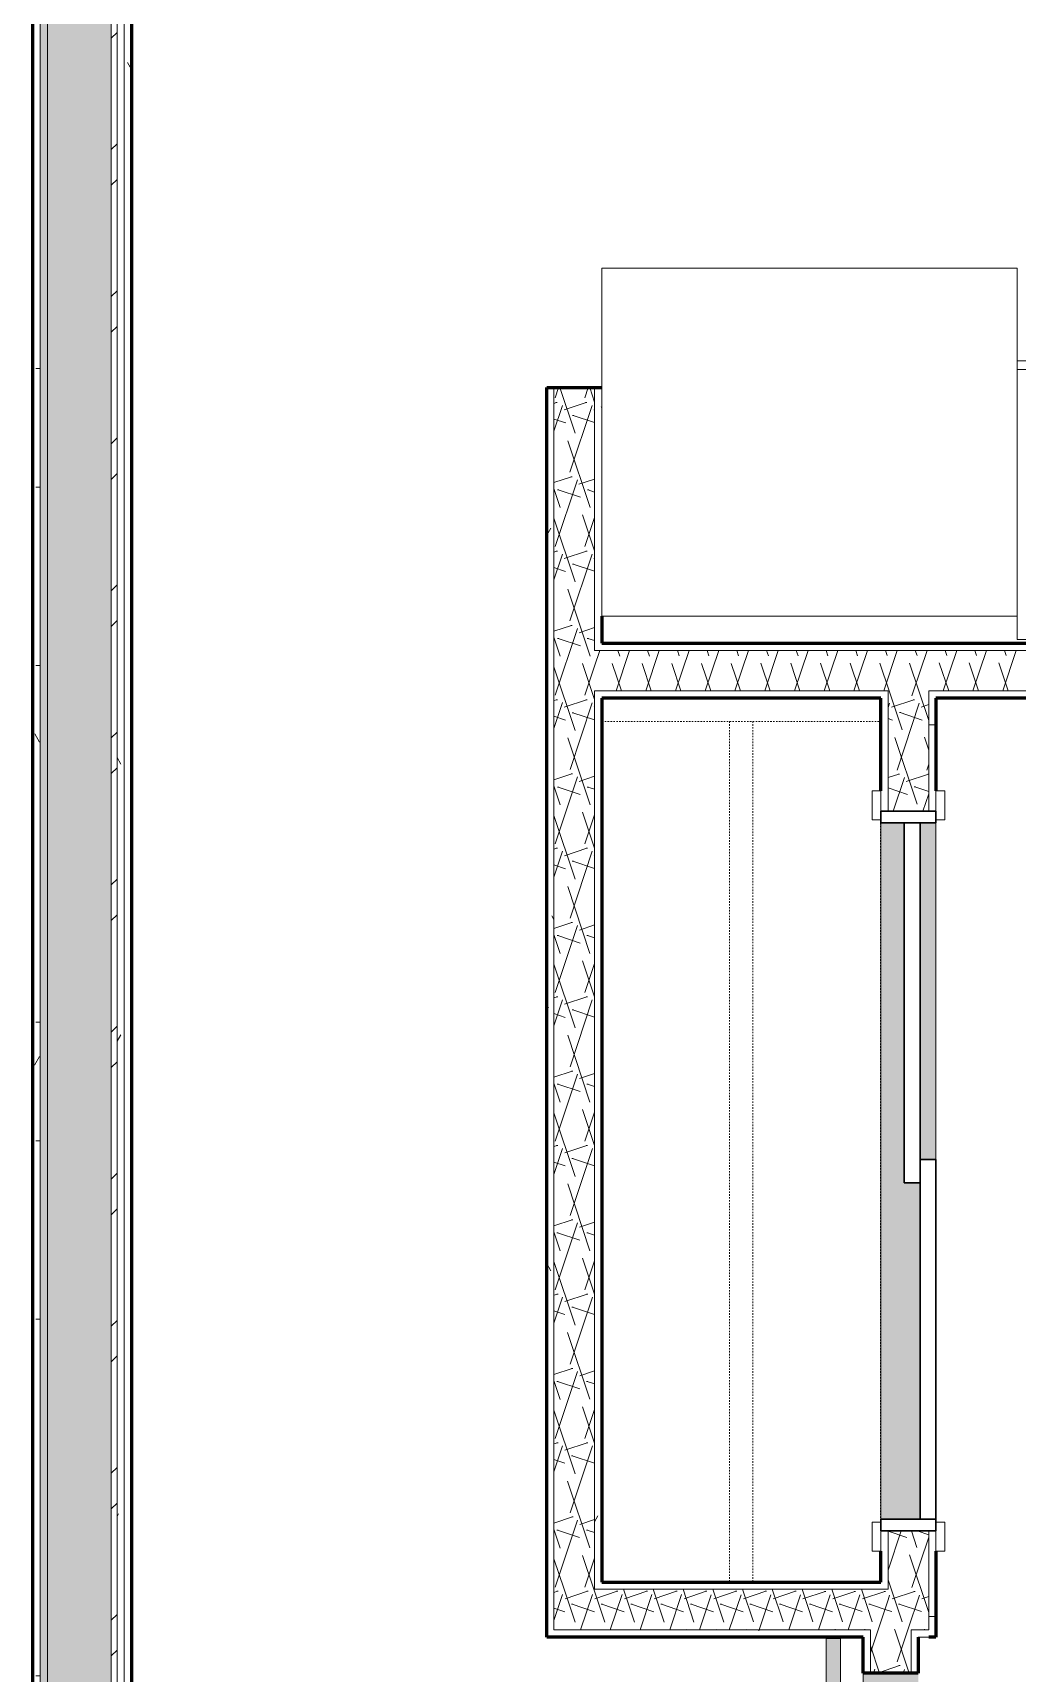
# Model space of a CAD drawing. Header units: inches. Extents: x -4169 to -1846, y 9706 to 12377.
# Drawn here: x -2719 to -2634.2, y 10562.8 to 10704.1 of the extents above; entities that cross this region are included whole.
import ezdxf

# ---------------------------------------------------------------- set-up
doc = ezdxf.new("R2010")
doc.units = ezdxf.units.IN
doc.header["$MEASUREMENT"] = 0
doc.linetypes.add('Dash', pattern=[0.25, 0.125, -0.125])
for name, color, linetype, lineweight in [('0-1', 7, 'Continuous', 5), ('0-2', 50, 'Continuous', 18), ('A-DOOR-1', 250, 'Continuous', 9), ('A-DOOR-2', 90, 'Continuous', 30), ('A-DOOR-3', 135, 'Continuous', 18), ('A-DOOR-4', 50, 'Continuous', 18), ('A-DOOR-5', 10, 'Continuous', 60), ('A-DOOR-FRAM-1', 90, 'Continuous', 30), ('A-WALL', 113, 'Continuous', 18), ('A-WALL-1', 8, 'Continuous', 5), ('A-WALL-4', 10, 'Continuous', 60), ('A-WALL-5', 50, 'Continuous', 18), ('A-WALL-PATT-1', 250, 'Continuous', 9), ('A-WALL-PATT-2', 253, 'Continuous', 9), ('A-WALL-PATT-4', 111, 'Continuous', 9), ('I-WALL-2', 2, 'Continuous', 5), ('I-WALL-3', 2, 'Continuous', 60), ('Q-CASE-3', 250, 'Continuous', 9), ('Q-CASE-5', 254, 'Continuous', 9), ('Q-CASE-HDLN-1', 250, 'Dash', 9), ('Q-SPCQ-1', 250, 'Continuous', 9)]:
    doc.layers.add(name, color=color, linetype=linetype, lineweight=lineweight)
pattern_1 = [(0, (0, 0), (20.48, 5.12), [0.845, -14.515, 0.845, -14.515, -81.92]), (0, (0, 0), (20.48, 5.12), [-30.72, 0.845, -29.875, 0.845, -14.515, -35.84]), (0, (0, 0), (20.48, 5.12), [-76.8, 0.845, -9.395, 0.845, -24.755]), (120, (7.68, 2.56), (-14.67405006737632, 15.1762002695053), [0.8449999999999999, -14.515, 0.8449999999999999, -14.515, -81.91999999999999]), (120, (7.68, 2.56), (-14.67405006737632, 15.1762002695053), [-30.72, 0.8449999999999999, -29.875, 0.8449999999999999, -14.515, -35.84]), (120, (7.68, 2.56), (-14.67405006737632, 15.1762002695053), [-76.79999999999998, 0.8449999999999999, -9.394999999999998, 0.8449999999999999, -24.755]), (240, (10.24, 12.8), (-5.805949932623669, -20.2962002695053), [0.845, -14.515, 0.845, -14.515, -81.92]), (240, (10.24, 12.8), (-5.805949932623669, -20.2962002695053), [-30.72, 0.845, -29.875, 0.845, -14.515, -35.84]), (240, (10.24, 12.8), (-5.805949932623669, -20.2962002695053), [-76.8, 0.845, -9.395, 0.845, -24.755])]
pattern_2 = [(161.57, (0.32, 0.32), (-2.560496184573631, -0.0005373861552858683), [0, -18.214, 2.022, 0]), (18.43, (-0.32, 0.32), (-2.560496184573631, 0.0005373861552860904), [0, -18.214, 2.022, 0]), (108.43, (0.32, 0.32), (1.279220909290681, -6.400876726295667), [6.069999999999999, -14.166]), (71.57, (-0.32, 0.32), (1.279220909290681, 6.400876726295667), [6.07, -14.166])]

# ---------------------------------------------------------------- blocks, each defined once
blk = doc.blocks.new('SLIDING - FLUSH - 5-0 x 6-8-2636084-ENLARGED RCP - 2ND FLOOR PLAN')
at = {"layer": 'A-DOOR-1'}
for p, q in [((-32.75000000000009, 3.250000000038136), (-30.25000000000009, 3.250000000038136)), ((-32.75000000000009, 2.500000000038504), (-32.75000000000009, 3.250000000038136)), ((-30.25000000000009, 3.250000000038136), (-30.25000000000009, 2.500000000038504)), ((30.24999999999991, 3.250000000038136), (32.74999999999989, 3.250000000038136)), ((30.24999999999991, 2.500000000038504), (30.24999999999991, 3.250000000038136)), ((32.74999999999989, 3.250000000038136), (32.74999999999989, 2.500000000038504)), ((-30.25000000000009, 2.500000000038504), (-32.75000000000009, 2.500000000038504)), ((32.74999999999989, 2.500000000038504), (30.24999999999991, 2.500000000038504)), ((-32.75000000000011, -2.250000000000026), (-30.25000000000012, -2.250000000000026)), ((-32.75000000000011, -3.000000000000026), (-32.75000000000011, -2.250000000000026)), ((-30.25000000000012, -2.250000000000026), (-30.25000000000012, -3.000000000000026)), ((30.24999999999989, -2.250000000000026), (32.74999999999988, -2.250000000000026)), ((30.24999999999989, -3.000000000000026), (30.24999999999989, -2.250000000000026)), ((32.74999999999988, -2.250000000000026), (32.74999999999988, -3.000000000000026)), ((-30.25000000000012, -3.000000000000026), (-32.75000000000011, -3.000000000000026)), ((32.74999999999988, -3.000000000000026), (30.24999999999989, -3.000000000000026))]:
    blk.add_line(p, q, dxfattribs=at)
at = {"layer": 'A-DOOR-2'}
for p, q in [((-1.000000000000097, 0.5000000000000034), (29.99999999999988, 0.5000000000000034)), ((-1.000000000000092, -0.8750000000000295), (-1.000000000000092, 0.5000000000000034)), ((29.99999999999988, 0.5000000000000034), (29.99999999999988, -0.8750000000000295)), ((-30.00000000000012, -0.8750000000000295), (0.9999999999999057, -0.8750000000000295)), ((-30.00000000000012, -2.250000000000026), (-30.00000000000012, -0.8750000000000295)), ((29.99999999999989, -0.8750000000000295), (-1.000000000000092, -0.8750000000000295)), ((0.9999999999999057, -0.8750000000000295), (0.9999999999999057, -2.250000000000026)), ((0.9999999999999057, -2.250000000000026), (-30.00000000000012, -2.250000000000026))]:
    blk.add_line(p, q, dxfattribs=at)
at = {"layer": 'A-DOOR-FRAM-1'}
for p, q in [((-31.0000000000001, 2.500000000038503), (-30.00000000000011, 2.500000000038503)), ((-31.0000000000001, -2.250000000000026), (-31.0000000000001, 2.500000000038503)), ((-30.00000000000011, 2.500000000038503), (-30.00000000000011, -2.250000000000026)), ((29.99999999999992, 2.500000000000038), (30.9999999999999, 2.500000000000038)), ((29.99999999999992, -2.249999999999949), (29.99999999999992, 2.500000000000038)), ((30.9999999999999, 2.500000000000038), (30.9999999999999, -2.249999999999949)), ((-30.00000000000011, -2.250000000000026), (-31.0000000000001, -2.250000000000026)), ((30.9999999999999, -2.249999999999949), (29.99999999999992, -2.249999999999949))]:
    blk.add_line(p, q, dxfattribs=at)
blk = doc.blocks.new('Refrigerator_-_Side-by-Side_6047 - 36_ X 30_-345559-ENLARGED RCP - 2ND FLOOR PLAN')
at = {"layer": 'Q-SPCQ-1'}
for p, q in [((17.87499999999981, 14.42220360188391), (-17.87500000000018, 14.42220360188391)), ((-17.87500000000018, 14.42220360188391), (-17.87500000000018, -15.57779639811609)), ((17.8749999999998, -15.57779639811608), (17.8749999999998, 14.42220360188391)), ((-17.87500000000018, -15.57779639811608), (17.87499999999981, -15.57779639811608))]:
    blk.add_line(p, q, dxfattribs=at)
blk = doc.blocks.new('BARN - FLUSH - 3-0 x 7-0 BARN DOOR-2638557-ENLARGED RCP - 2ND FLOOR PLAN')
at = {"layer": 'A-DOOR-3'}
for points in [[(-58.50000000001329, 5.822925211095614), (-58.50000000001346, 5.999999999996439), (-60.00000000001346, 5.999999999996439), (-60.00000000001329, 5.674402730991367), (-58.50000000001329, 5.674402730991367)], [(-21.00000000001313, 5.822925211097295), (-57.00000000001329, 5.822925211096101), (-57.00000000001329, 4.072925211094965), (-21.00000000001313, 4.072925211096159)], [(-22.23397552621844, 5.99999999999661), (-23.73397552621844, 5.99999999999661), (-23.73397552621827, 5.822925211096979), (-22.23397552621827, 5.822925211096979)]]:
    blk.add_hatch(color=256, dxfattribs=at).paths.add_polyline_path(points, flags=0)
h = blk.add_hatch(color=256, dxfattribs=at)
h.paths.add_polyline_path([(20.99999999998687, 5.572925211097203), (-21.00000000001296, 5.551628852526353), (-21.00000000001296, 4.947925211092658), (20.99999999998687, 4.947925211094192), (20.99999999998687, 5.551628852527887)], flags=0)
h.paths.add_polyline_path([(-57.00000000001312, 5.572925211094474), (-60.00000000001329, 5.551628852524988), (-60.00000000001329, 4.947925211091293), (-57.00000000001312, 4.947925211091464), (-57.00000000001312, 5.57213645707323)], flags=0)
h = blk.add_hatch(color=256, dxfattribs=at)
h.paths.add_polyline_path([(20.99999999998687, 4.322925211094077), (20.99999999998687, 4.947925211094192), (-21.00000000001296, 4.947925211092658), (-21.00000000001296, 4.322925211092542), (17.92007039662633, 4.322925211094077)], flags=0)
h.paths.add_polyline_path([(-57.00000000001312, 4.786163307905403), (-57.00000000001312, 4.947925211091464), (-60.00000000001329, 4.947925211091293), (-60.00000000001329, 4.322925211091178), (-57.00000000001312, 4.344221569660665), (-57.00000000001312, 4.78058041543081)], flags=0)
at = {"layer": 'A-DOOR-4'}
for p, q in [((-57.00000000000021, 4.072925211099277), (-57.00000000000021, 5.822925211099275)), ((-57.00000000000021, 5.822925211099275), (-21.00000000000021, 5.822925211099275)), ((-21.00000000000021, 5.822925211099275), (-21.00000000000021, 4.072925211099277)), ((-60.00000000001329, 5.572925211094306), (-57.00000000001312, 5.572925211094306)), ((-60.00000000000008, 5.572925211097445), (-60.00000000000008, 4.947925211097454)), ((-60.00000000000008, 4.947925211097447), (-60.00000000000008, 4.322925211097445)), ((-57.00000000001312, 4.32292521109408), (-60.00000000001329, 4.32292521109425)), ((-21.00000000001296, 5.572925211094136), (20.99999999998687, 5.572925211094136)), ((20.99999999998687, 4.32292521109408), (-21.00000000001296, 4.32292521109408)), ((20.99999999999989, 4.94792521109745), (20.99999999999989, 5.572925211097445)), ((20.99999999999989, 4.322925211097445), (20.99999999999989, 4.947925211097443)), ((-21.00000000000021, 4.072925211099277), (-57.00000000000021, 4.072925211099277))]:
    blk.add_line(p, q, dxfattribs=at)
at = {"layer": 'A-DOOR-5'}
for p, q in [((-60.00000000000006, 5.999999999999679), (-60.00000000000006, 5.674402730994662)), ((-58.50000000000006, 5.999999999999679), (-60.00000000000006, 5.999999999999679)), ((-60.00000000000006, 5.674402730994662), (-58.50000000000006, 5.674402730994662)), ((-58.50000000000006, 5.674402730994662), (-58.50000000000006, 5.999999999999679)), ((-23.73397552620523, 5.999999999999679), (-23.73397552620523, 5.822925211098804)), ((-22.23397552620523, 5.999999999999679), (-23.73397552620523, 5.999999999999679)), ((-22.23397552620523, 5.822925211098902), (-22.23397552620523, 5.999999999999679))]:
    blk.add_line(p, q, dxfattribs=at)
blk = doc.blocks.new('OD_CW_Closet - OD_CW_Closet-2472542-ENLARGED RCP - 2ND FLOOR PLAN')
at = {"layer": 'Q-CASE-HDLN-1'}
for p, q in [((0.7377049180327883, -24.00000000000042), (0.7377049180327883, -9.272582701669305e-13)), ((0.7377049180327883, -9.285905377964807e-13), (6.737704919862468, -9.285905377964807e-13)), ((9.237704919862667, -9.285905377964807e-13), (69.7377049198625, -9.285905377964807e-13)), ((72.2377049198627, -9.285905377964807e-13), (74.89688450085859, -9.285905377964807e-13)), ((0.7377049180327883, -11.00000000000065), (74.89688450085859, -11.00000000000065)), ((0.7377049180327883, -13.00000000000065), (74.89688450085859, -13.00000000000065))]:
    blk.add_line(p, q, dxfattribs=at)
blk = doc.blocks.new('Base Cabinet 3 Drawer 230 - Base Cabinet 3 Drawer 230 18_-2579417-ENLARGED RCP - 2ND FLOOR PLAN')
at = {"layer": 'Q-CASE-5'}
blk.add_hatch(color=256, dxfattribs=at).paths.add_polyline_path([(2.612704918021336, 25.00062716315288), (2.612704918020995, 25.49999999999569), (-1.137295081979346, 25.49999999999578), (-1.137295081978664, 23.99999999999569), (-0.6379222451340637, 23.99999999999595), (-0.6379222451344048, 25.00062716315109), (2.113332081177759, 25.00062716315263), (2.113332081176736, 23.99999999999544), (2.612704918021336, 23.99999999999569)], flags=0)
at = {"layer": 'Q-CASE-3'}
for p, q in [((-1.137295081967465, 23.99999999999995), (-1.137295081967467, 25.49999999999995)), ((-1.137295081967469, 25.49999999999995), (2.612704918032532, 25.49999999999994)), ((2.612704918032529, 25.49999999999994), (2.612704918032533, 23.99999999999995)), ((2.113332081187912, 25.00062716315531), (-0.6379222451228473, 25.00062716315533)), ((-0.6379222451228459, 23.99999999999995), (-0.6379222451228473, 25.00062716315533)), ((2.113332081187913, 23.99999999999995), (2.113332081187912, 25.00062716315531)), ((-8.262295081967455, 23.99999999999998), (9.737704918032541, 23.99999999999998)), ((-8.262295081967455, 23.24999999999998), (-8.262295081967455, 23.99999999999998)), ((9.73770491803254, 23.24999999999998), (-8.262295081967457, 23.24999999999998)), ((-8.262295081967455, 23.24999999999998), (-8.262295081967455, -7.993605777301063e-14)), ((-1.137295081967467, 23.99999999999995), (-0.6379222451228459, 23.99999999999995)), ((2.612704918032535, 23.99999999999995), (2.113332081187914, 23.99999999999995)), ((9.73770491803254, 23.99999999999998), (9.73770491803254, 23.24999999999998)), ((9.73770491803254, -7.993605777301063e-14), (9.73770491803254, 23.24999999999998)), ((-8.262295081967455, -7.993605777301063e-14), (9.737704918032541, -7.993605777301063e-14))]:
    blk.add_line(p, q, dxfattribs=at)
blk = doc.blocks.new('CTR - 1st Phase - Unit Layouts_rvt-1-ENLARGED RCP - 2ND FLOOR PLAN')
at = {"layer": 'A-WALL-1'}
h = blk.add_hatch(color=256, dxfattribs=at)
h.paths.add_polyline_path([(-2645.950601128513, 10576.05673461068), (-2642.575601128512, 10576.05673461068), (-2642.575601128512, 10605.05673461067), (-2643.950601128479, 10605.05673461067), (-2643.950601128478, 10636.05673461067), (-2645.950601128441, 10636.05673461067), (-2645.950601128442, 10590.97206691011)], flags=0)
h.paths.add_polyline_path([(-2641.200601128441, 10607.05673461067), (-2641.200601128441, 10636.05673461067), (-2642.575601128443, 10636.05673461067), (-2642.575601128443, 10607.05673461067), (-2641.82560112843, 10607.05673461067)], flags=0)
blk.add_hatch(color=256, dxfattribs=at).paths.add_polyline_path([(-2647.473736676798, 10526.79569649056), (-2642.72373667677, 10526.79569649056), (-2642.72373667677, 10562.79569649056), (-2647.473736676798, 10562.79569649056), (-2647.473736676798, 10526.90730363343)], flags=0)
at = {"layer": 'A-WALL-PATT-1'}
h = blk.add_hatch(dxfattribs=at)
h.set_pattern_fill('FP_1', color=256, style=0, pattern_type=2)
h.set_pattern_definition(pattern_1)
h.paths.add_polyline_path([(-2674.09873668312, 10566.52255502782), (-2674.098736683119, 10673.55673461057), (-2674.723736683119, 10673.55673461057), (-2674.723736683125, 10566.52255502784)], flags=0)
h = blk.add_hatch(dxfattribs=at)
h.set_pattern_fill('FP_1', color=256, style=0, pattern_type=2)
h.set_pattern_definition(pattern_1)
h.paths.add_polyline_path([(-2670.598736683031, 10570.64755502784), (-2669.973736683032, 10570.64755502784), (-2669.97373668303, 10647.42069648859), (-2670.598736683031, 10647.42069648859), (-2670.598736683031, 10590.97206691012)], flags=0)
h.paths.add_polyline_path([(-2669.97373668303, 10650.92069648863), (-2669.973736683029, 10673.55673461057), (-2670.598736683031, 10673.55673461057), (-2670.598736683031, 10650.92069648863)], flags=0)
h = blk.add_hatch(dxfattribs=at)
h.set_pattern_fill('FP_1', color=256, style=0, pattern_type=2)
h.set_pattern_definition(pattern_1)
h.paths.add_polyline_path([(-2586.268805483595, 10650.92069648863), (-2517.373736679345, 10650.92069648863), (-2517.373736679345, 10651.54569648863), (-2669.97373668303, 10651.54569648863), (-2669.97373668303, 10650.92069648863), (-2591.123736682573, 10650.92069648863)], flags=0)
h = blk.add_hatch(dxfattribs=at)
h.set_pattern_fill('FP_1', color=256, style=0, pattern_type=2)
h.set_pattern_definition(pattern_1)
h.paths.add_polyline_path([(-2634.22373668299, 10646.79569648859), (-2517.373736679345, 10646.79569648859), (-2517.373736679345, 10647.42069648845), (-2641.825601128429, 10647.42069648845), (-2641.825601128429, 10646.79569648859), (-2641.200601128441, 10646.79569648859)], flags=0)
h.paths.add_polyline_path([(-2645.325601128395, 10646.7956964886), (-2645.325601128393, 10647.42069648859), (-2669.97373668303, 10647.42069648859), (-2669.97373668303, 10646.79569648862), (-2645.950601128513, 10646.7956964886)], flags=0)
h = blk.add_hatch(dxfattribs=at)
h.set_pattern_fill('FP_1', color=256, style=0, pattern_type=2)
h.set_pattern_definition(pattern_1)
h.paths.add_polyline_path([(-2641.825601128513, 10565.89755502781), (-2641.200601128513, 10565.89755502781), (-2641.200601128513, 10575.05673461067), (-2641.825601128513, 10575.05673461067), (-2641.825601128513, 10566.52255502781)], flags=0)
h.paths.add_polyline_path([(-2641.200601128441, 10637.05673461068), (-2641.200601128441, 10646.79569648845), (-2641.825601128429, 10646.79569648845), (-2641.825601128429, 10637.05673461068)], flags=0)
h = blk.add_hatch(dxfattribs=at)
h.set_pattern_fill('FP_1', color=256, style=0, pattern_type=2)
h.set_pattern_definition(pattern_1)
h.paths.add_polyline_path([(-2641.825601128513, 10565.89755502781), (-2641.825601128513, 10566.52255502781), (-2643.348736676764, 10566.52255502781), (-2643.34873667677, 10565.89755502781), (-2641.871372956516, 10565.89755502781)], flags=0)
h.paths.add_polyline_path([(-2670.59873668312, 10565.89755502782), (-2646.848736676767, 10565.89755502782), (-2646.848736676767, 10566.52255502782), (-2674.723736683125, 10566.52255502782), (-2674.723736683125, 10565.89755502782), (-2674.09873668312, 10565.89755502782)], flags=0)
h = blk.add_hatch(dxfattribs=at)
h.set_pattern_fill('FP_1', color=256, style=0, pattern_type=2)
h.set_pattern_definition(pattern_1)
h.paths.add_polyline_path([(-2647.473531390498, 10475.53939611062), (-2646.848736676839, 10475.53939611062), (-2646.848736676838, 10526.79569649056), (-2647.473736676798, 10526.79569649056), (-2647.473736676838, 10475.53939611062)], flags=0)
h.paths.add_polyline_path([(-2647.473736676798, 10562.79569649056), (-2646.848736676767, 10562.79569649056), (-2646.848736676767, 10565.89755502782), (-2647.473736676798, 10565.89755502782), (-2647.473736676798, 10564.08695384894)], flags=0)
h = blk.add_hatch(dxfattribs=at)
h.set_pattern_fill('FP_1', color=256, style=0, pattern_type=2)
h.set_pattern_definition(pattern_1)
h.paths.add_polyline_path([(-2642.723736676802, 10475.52255502968), (-2642.723736676801, 10522.67069649047), (-2643.348736676801, 10522.67069649047), (-2643.348736676801, 10475.52255503246)], flags=0)
h.paths.add_polyline_path([(-2643.348736676801, 10526.17069649046), (-2642.72373667677, 10526.17069649046), (-2642.72373667677, 10526.79569649046), (-2643.348736676801, 10526.79569649046)], flags=0)
h.paths.add_polyline_path([(-2643.34873667677, 10562.79569649056), (-2642.72373667677, 10562.79569649056), (-2642.72373667677, 10565.89755502781), (-2643.34873667677, 10565.89755502781)], flags=0)
at = {"layer": 'A-WALL-PATT-2'}
h = blk.add_hatch(dxfattribs=at)
h.set_pattern_fill('FP_2', color=256, style=0, pattern_type=2)
h.set_pattern_definition(pattern_2)
h.paths.add_polyline_path([(-2674.094940860419, 10570.02255502784), (-2670.59873668312, 10570.02255502784), (-2670.598736683031, 10673.55673461057), (-2674.098736683119, 10673.55673461057), (-2674.098736683002, 10570.02255502851)], flags=0)
h = blk.add_hatch(dxfattribs=at)
h.set_pattern_fill('FP_2', color=256, style=0, pattern_type=2)
h.set_pattern_definition(pattern_2)
h.paths.add_polyline_path([(-2670.598736683031, 10647.42069648859), (-2516.123736679346, 10647.42069648859), (-2516.123736679346, 10650.92069648863), (-2670.598736683, 10650.92069648845)], flags=0)
h = blk.add_hatch(dxfattribs=at)
h.set_pattern_fill('FP_2', color=256, style=0, pattern_type=2)
h.set_pattern_definition(pattern_2)
h.paths.add_polyline_path([(-2642.72373667677, 10566.52255502781), (-2641.825601128513, 10566.52255502781), (-2641.825601128513, 10575.05673461067), (-2645.325601128518, 10575.05673461067), (-2645.325601128518, 10566.52255502781), (-2643.34873667677, 10566.52255502781)], flags=0)
h.paths.add_polyline_path([(-2641.825601128429, 10637.05673461068), (-2641.825601128429, 10647.42069648859), (-2645.325601128393, 10647.42069648859), (-2645.325601128429, 10637.05673461068)], flags=0)
h = blk.add_hatch(dxfattribs=at)
h.set_pattern_fill('FP_2', color=256, style=0, pattern_type=2)
h.set_pattern_definition(pattern_2)
h.paths.add_polyline_path([(-2645.359249556248, 10566.52255502781), (-2645.325601128522, 10566.52255502781), (-2645.325601128518, 10570.02255502781), (-2674.09873668312, 10570.02255502784), (-2674.09873668312, 10566.52255502782), (-2645.950601128518, 10566.52255502782)], flags=0)
h = blk.add_hatch(dxfattribs=at)
h.set_pattern_fill('FP_2', color=256, style=0, pattern_type=2)
h.set_pattern_definition(pattern_2)
h.paths.add_polyline_path([(-2646.848736676839, 10475.52255502968), (-2643.348736676801, 10475.52255502968), (-2643.348736676801, 10526.79569649056), (-2646.848736676798, 10526.79569649056), (-2646.848736676839, 10480.37577935349)], flags=0)
h.paths.add_polyline_path([(-2643.34873667677, 10562.79569649056), (-2643.34873667677, 10566.52255502781), (-2646.848736676767, 10566.52255502782), (-2646.848736676767, 10562.79569649056), (-2645.325601128518, 10562.79569649056)], flags=0)
at = {"layer": 'A-WALL-4'}
for p, q in [((-2674.723736683117, 10570.64755502784), (-2674.723736682999, 10673.55673461055)), ((-2674.723736682999, 10673.55673461055), (-2669.973736682999, 10673.55673461055)), ((-2669.973736683021, 10653.85819648801), (-2669.973736683024, 10651.54569648862)), ((-2669.973736683024, 10651.54569648862), (-2514.873736680847, 10651.54569648844)), ((-2645.950601128427, 10646.79569648859), (-2669.97373668303, 10646.79569648862)), ((-2669.97373668303, 10646.79569648862), (-2669.973736683117, 10570.64755502783)), ((-2645.950601128437, 10638.80673461067), (-2645.950601128427, 10646.79569648859)), ((-2641.200601128427, 10646.79569648858), (-2641.200601128436, 10638.80673461066)), ((-2514.873736680853, 10646.79569648844), (-2641.200601128427, 10646.79569648858)), ((-2645.950601128515, 10570.6475550278), (-2645.950601128512, 10573.30673461067)), ((-2641.200601128512, 10573.30673461066), (-2641.200601128521, 10565.8975550278)), ((-2674.723736683122, 10566.52255502784), (-2674.723736683117, 10570.64755502784)), ((-2669.973736683117, 10570.64755502783), (-2645.950601128515, 10570.6475550278)), ((-2674.723736683123, 10565.89755502784), (-2674.723736683122, 10566.52255502784)), ((-2647.473736676765, 10565.8975550278), (-2674.723736683123, 10565.89755502784)), ((-2647.473736676767, 10562.79569649055), (-2647.473736676765, 10565.8975550278)), ((-2642.723736676764, 10565.8975550278), (-2642.723736676767, 10562.79569649055)), ((-2641.200601128521, 10565.8975550278), (-2641.82560112852, 10565.8975550278)), ((-2642.723736676767, 10562.79569649055), (-2647.473736676767, 10562.79569649055))]:
    blk.add_line(p, q, dxfattribs=at)
at = {"layer": 'A-WALL-5'}
for p, q in [((-2674.098736682999, 10673.55673461055), (-2674.098736683117, 10570.64755502784)), ((-2670.598736682999, 10673.55673461055), (-2670.598736683025, 10650.92069648862)), ((-2670.598736683025, 10650.92069648862), (-2669.973736683025, 10650.92069648862)), ((-2514.873736680848, 10650.92069648844), (-2669.973736683025, 10650.92069648862)), ((-2670.598736683029, 10647.42069648862), (-2669.973736683028, 10647.42069648862)), ((-2670.598736683029, 10647.42069648862), (-2670.598736683117, 10570.64755502783)), ((-2645.325601128427, 10647.42069648859), (-2669.973736683028, 10647.42069648862)), ((-2645.325601128427, 10647.42069648859), (-2645.325601128427, 10646.79569648859)), ((-2645.325601128438, 10637.05673461067), (-2645.325601128427, 10646.79569648859)), ((-2641.825601128427, 10647.42069648858), (-2641.825601128427, 10646.79569648858)), ((-2514.873736680852, 10647.42069648844), (-2641.825601128427, 10647.42069648858)), ((-2641.825601128438, 10637.05673461067), (-2641.825601128427, 10646.79569648858)), ((-2645.950601128439, 10636.05673461067), (-2645.950601128509, 10576.05673461067)), ((-2641.200601128473, 10607.05673461066), (-2641.200601128439, 10636.05673461066)), ((-2645.325601128516, 10570.0225550278), (-2645.32560112851, 10575.05673461067)), ((-2641.82560112852, 10566.5225550278), (-2641.82560112851, 10575.05673461067)), ((-2674.098736683117, 10570.64755502784), (-2674.098736683118, 10570.02255502784)), ((-2670.598736683117, 10570.64755502783), (-2670.598736683118, 10570.02255502783)), ((-2674.098736683118, 10570.02255502784), (-2674.098736683121, 10566.52255502784)), ((-2645.950601128516, 10570.0225550278), (-2670.598736683118, 10570.02255502783)), ((-2645.950601128516, 10570.0225550278), (-2645.325601128516, 10570.0225550278)), ((-2646.848736676764, 10566.5225550278), (-2674.098736683122, 10566.52255502783)), ((-2646.848736676764, 10566.5225550278), (-2646.848736676764, 10565.8975550278)), ((-2643.348736676764, 10566.5225550278), (-2643.348736676764, 10565.8975550278)), ((-2643.348736676764, 10566.5225550278), (-2641.82560112852, 10566.5225550278)), ((-2646.848736676767, 10562.79569649055), (-2646.848736676764, 10565.8975550278)), ((-2643.348736676768, 10562.79569649055), (-2643.348736676765, 10565.8975550278)), ((-2641.82560112852, 10565.8975550278), (-2642.723736676764, 10565.8975550278)), ((-2647.473736676767, 10562.79569649055), (-2647.473736676795, 10526.79569649055))]:
    blk.add_line(p, q, dxfattribs=at)
at = {"layer": '0-2'}
for name, p, rotation in [('Refrigerator_-_Side-by-Side_6047 - 36_ X 30_-345559-ENLARGED RCP - 2ND FLOOR PLAN', (-2652.098736683007, 10668.28040008987), 180), ('OD_CW_Closet - OD_CW_Closet-2472542-ENLARGED RCP - 2ND FLOOR PLAN', (-2645.973736677022, 10645.54443953051), 269.9999999999741), ('SLIDING - FLUSH - 5-0 x 6-8-2636084-ENLARGED RCP - 2ND FLOOR PLAN', (-2643.450601128474, 10606.05673461067), 89.99999999993383), ('BARN - FLUSH - 3-0 x 7-0 BARN DOOR-2638557-ENLARGED RCP - 2ND FLOOR PLAN', (-2645.098736676781, 10544.79569649055), 89.99999999995511)]:
    blk.add_blockref(name, p, dxfattribs=dict(at, rotation=rotation))
blk.add_blockref('Base Cabinet 3 Drawer 230 - Base Cabinet 3 Drawer 230 18_-2579417-ENLARGED RCP - 2ND FLOOR PLAN', (-2625.961441601043, 10651.85819648844), dxfattribs=at)

msp = doc.modelspace()

# ---------------------------------------------------------------- hatches: boundary and pattern name
at = {"layer": 'A-WALL-PATT-4'}
h = msp.add_hatch(dxfattribs=at)
h.set_pattern_fill('FP_1', color=256, style=0, pattern_type=2)
h.set_pattern_definition(pattern_1)
h.paths.add_polyline_path([(-2718.723736673063, 10476.16439611057), (-2718.348736679347, 10476.16439611057), (-2718.348736679345, 10843.13939610425), (-2718.973736679338, 10843.13939611052), (-2718.973736679338, 10799.7698824019), (-2718.723736678232, 10799.76988240191), (-2718.723736678233, 10727.7698824019), (-2718.973736679338, 10727.7698824019), (-2718.97373667934, 10476.16439611057)], flags=0)
h = msp.add_hatch(dxfattribs=at)
h.set_pattern_fill('FP_2', color=256, style=0, pattern_type=2)
h.set_pattern_definition(pattern_2)
h.paths.add_polyline_path([(-2717.723736679347, 10475.53939611057), (-2712.223736679347, 10475.53939611057), (-2712.223736679338, 10843.13939611052), (-2717.723736679345, 10843.13939611052), (-2717.723736679347, 10476.16439611057)], flags=0)
h = msp.add_hatch(dxfattribs=at)
h.set_pattern_fill('FP_38', color=256, style=0, pattern_type=2)
h.set_pattern_definition([(45, (0, 0), (-6.335676759431466, 6.335676759431466), []), (45, (0, 9.6), (-6.335676759431466, 6.335676759431466), [])])
h.paths.add_polyline_path([(-2711.723736679347, 10475.53939611057), (-2711.723736679344, 10843.13939611052), (-2712.223736679338, 10843.13939611052), (-2712.223736679347, 10475.53939611057)], flags=0)
h = msp.add_hatch(dxfattribs=at)
h.set_pattern_fill('FP_1', color=256, style=0, pattern_type=2)
h.set_pattern_definition(pattern_1)
h.paths.add_polyline_path([(-2711.098736679345, 10475.53939611057), (-2711.098736679338, 10843.13939611052), (-2711.723736679344, 10843.13939611052), (-2711.723736679346, 10475.53939611057)], flags=0)
h = msp.add_hatch(dxfattribs=at)
h.set_pattern_fill('FP_1', color=256, style=0, pattern_type=2)
h.set_pattern_definition(pattern_1)
h.paths.add_polyline_path([(-2711.098736679341, 10476.16439611057), (-2710.47373667934, 10476.16439611057), (-2710.473736679338, 10727.77447218916), (-2710.723736677731, 10727.77447218916), (-2710.72373667773, 10799.77447218916), (-2710.473736679338, 10799.77447218916), (-2710.473736679338, 10843.13939611052), (-2711.098736679338, 10843.13939611052), (-2711.098736679341, 10476.52767736662)], flags=0)
at = {"layer": 'I-WALL-2'}
msp.add_hatch(color=256, dxfattribs=at).paths.add_polyline_path([(-2718.348736679347, 10475.53939611057), (-2717.723736679347, 10475.53939611057), (-2717.723736679345, 10843.13939611052), (-2718.348736679345, 10843.13939611052), (-2718.348736679347, 10476.16439611057)], flags=0)

# ---------------------------------------------------------------- linework, layer by layer
at = {"layer": 'A-WALL'}
for p, q in [((-2718.348736679344, 10475.53939611055), (-2718.348736679335, 10843.13939611051)), ((-2717.723736679344, 10475.53939611055), (-2717.723736679335, 10843.13939611051)), ((-2712.223736679344, 10475.53939611056), (-2712.223736679336, 10843.13939611051)), ((-2711.723736679344, 10475.53939611056), (-2711.723736679335, 10843.13939611051)), ((-2711.098736679344, 10475.53939611056), (-2711.098736679336, 10843.13939611051))]:
    msp.add_line(p, q, dxfattribs=at)
at = {"layer": 'I-WALL-3'}
for p, q in [((-2718.973736679344, 10476.16439611055), (-2718.973736679338, 10727.76988240189)), ((-2710.473736679338, 10727.77447218914), (-2710.473736679344, 10476.16439611056))]:
    msp.add_line(p, q, dxfattribs=at)

# ---------------------------------------------------------------- block references
at = {"layer": '0-1'}
msp.add_blockref('CTR - 1st Phase - Unit Layouts_rvt-1-ENLARGED RCP - 2ND FLOOR PLAN', (0, 0), dxfattribs=at)

doc.saveas('drawing.dxf')
